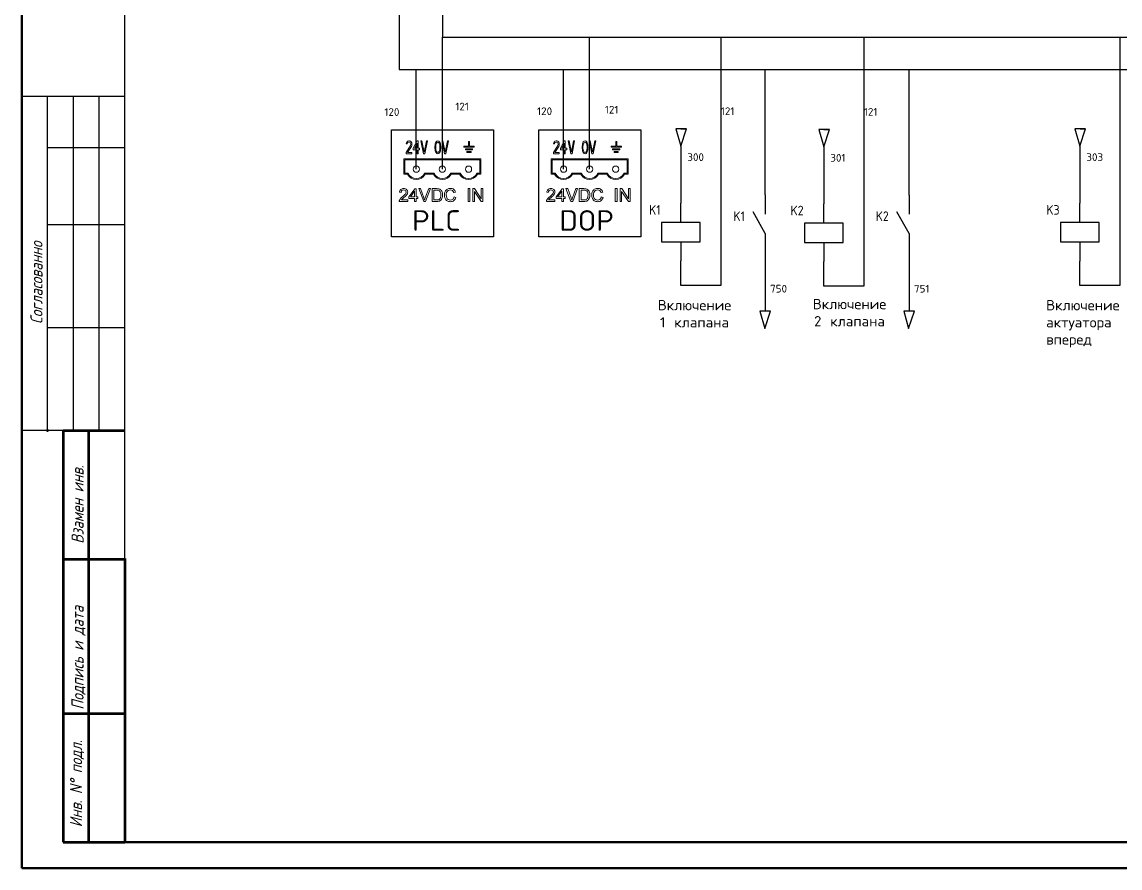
# Model space of a CAD drawing. Header units: millimetres. Extents: x 0 to 1371, y 0 to 812.
# Drawn here: x 483.4 to 697, y 0 to 164.5 of the extents above; entities that cross this region are included whole.
import ezdxf
from ezdxf.enums import TextEntityAlignment as Align

# ---------------------------------------------------------------- set-up
doc = ezdxf.new("R2010")
doc.units = ezdxf.units.MM
doc.linetypes.add('Caddy_Solid', pattern=[0])
for name, color, linetype in [('3_ALL_AXES', 7, 'Continuous'), ('7_ALL_FEATURES', 7, 'Continuous'), ('SYMS', 7, 'Continuous'), ('TAGS', 7, 'Continuous'), ('TITLE', 7, 'Continuous'), ('ПРОВОДА', 7, 'Continuous')]:
    doc.layers.add(name, color=color, linetype=linetype)
doc.layers.add('TOLSTAYA', color=7, linetype='Continuous', lineweight=30)
doc.layers.add('Штамп', color=7, linetype='Continuous', lineweight=20)
doc.styles.add('RUS', font='simplex.shx', dxfattribs={"width": 0.8, "oblique": 15})
doc.styles.add('SIMPLEX', font='simplex')
doc.styles.add('WD', font='txt.shx')
doc.styles.add('WD_IEC', font='ISOCP2.shx', dxfattribs={"width": 0.9, "height": 4})

# ---------------------------------------------------------------- blocks, each defined once
blk = doc.blocks.new('Shtamp_Z')
at = {"color": 16, "linetype": 'Caddy_Solid', "lineweight": 50, "true_color": 0x800000}
for p, q in [((-20, 291.94), (-20, -5.06)), ((-20, -5.06), (400, -5.06))]:
    blk.add_line(p, q, dxfattribs=at)
at = {"linetype": 'Caddy_Solid'}
blk.add_line((0, 0), (0, 287), dxfattribs=at)
blk.add_line((0, 0), (0, 287), dxfattribs=at)
at = {"linetype": 'Caddy_Solid', "lineweight": 50}
blk.add_line((395, 0), (-12, 0), dxfattribs=at)
at = {"layer": 'TOLSTAYA', "color": 5, "lineweight": 25, "ltscale": 10}
for p, q in [((0, 145), (-20, 145)), ((-15, 80), (-15, 145)), ((-10, 80), (-10, 145)), ((-5, 80), (-5, 145)), ((0, 135), (-15, 135)), ((0, 120), (-15, 120)), ((0, 100), (-15, 100)), ((0, 80), (-20, 80))]:
    blk.add_line(p, q, dxfattribs=at)
at = {"layer": 'Штамп', "color": 7, "linetype": 'ByBlock', "lineweight": 53, "ltscale": 3}
for p, q in [((-12, 80), (-12, 0)), ((-12, 80), (0, 80)), ((-12, 80), (0, 80)), ((-7, 0), (-7, 80)), ((-12, 55), (0, 55)), ((0, 55.12), (0, 0)), ((0, 55.12), (0, 0)), ((0, 55.12), (0, 0)), ((-12, 25), (0, 25)), ((-12, 0), (0, 0))]:
    blk.add_line(p, q, dxfattribs=at)
for p in [(-15, 80), (-10, 80), (-5, 80)]:
    blk.add_point(p, dxfattribs=at)
at = {"layer": 'TITLE', "color": 1, "style": 'SIMPLEX', "oblique": 13}
for tag, p, height in [('NЛИСТА', (380.93, 279.8), 2.8), ('ШИФР', (293.29, 53.24), 4), ('РАЗРАБОТАЛ', (230.34, 31.31), 2.24), ('ДАТА', (265.8, 31.15), 2.24), ('ПРОВЕРИЛ', (230.07, 26.04), 2.24), ('СТАДИЯ', (348.09, 23.19), 2.8), ('ЛИСТОВ', (377.21, 23.34), 2.8), ('Т.КОНТР', (230.3, 21.01), 2.24), ('ГИП', (230.3, 11.01), 2.24), ('Н.КОНТР', (230.3, 6.01), 2.24), ('УТВЕРДИЛ', (230.3, 0.89), 2.24)]:
    blk.add_attdef(tag, p, '', height=height, dxfattribs=at)
for tag, height, p in [('СХЕМА', 4, (376.74, 53.27)), ('ОБЪЕКТ1', 2.8, (294.36, 44.75)), ('ОБЪЕКТ2', 2.8, (294.36, 38.56)), ('СООРУЖЕНИЕ', 2.8, (307.84, 27.31)), ('ВИД', 2.8, (307.63, 20.02)), ('НАИМЕНОВАНИЕ_ЛИСТА1', 2.8, (303.56, 8.98)), ('ПРЕДПРИЯТИЕ', 2.8, (369.32, 6.7)), ('НАИМЕНОВАНИЕ_ЛИСТА2', 2.8, (304.04, 2.53))]:
    blk.add_attdef(tag, text='', height=height, dxfattribs=at).set_placement(p, align=Align.CENTER)
blk.add_attdef('ЛИСТ', text='', height=2.8, dxfattribs=at).set_placement((371.57, 23.13), align=Align.RIGHT)
at = {"layer": 'TITLE', "color": 1, "style": 'SIMPLEX'}
blk.add_attdef('CAD#', (-17.78, 7.12), '', height=1.25, rotation=90, dxfattribs=at)
at = {"layer": 'Штамп', "color": 7, "linetype": 'ByBlock', "lineweight": 30, "ltscale": 3, "style": 'RUS', "oblique": 15, "width": 0.8}
for s, p in [('Согласованно', (-16, 100.73)), ('Взамен инв.', (-8, 58)), ('Подпись и дата', (-8, 25.73)), ('Инв. N%%D подл.', (-8.3, 2.87))]:
    blk.add_text(s, height=2.3563, rotation=90, dxfattribs=at).set_placement(p)
blk = doc.blocks.new('VCR1')
for p, q in [((0, 2.5), (0, 7.5)), ((0, -2.5), (0, -7.5))]:
    blk.add_line(p, q)
blk.add_lwpolyline([(-5, 2.5), (-5, -2.5), (5, -2.5), (5, 2.5)], close=True)
at = {"style": 'WD_IEC'}
for tag, p in [('INST', (-5.25, 11.5)), ('LOC', (-5.25, 8)), ('TAG1', (-5.25, 4.5)), ('DESC1', (-5.25, -6.85)), ('DESC2', (-5.25, -10.35)), ('DESC3', (-5.25, -13.85))]:
    blk.add_attdef(tag, text='', height=2.5, dxfattribs=at).set_placement(p, align=Align.RIGHT)
blk.add_attdef('TERM01', text='', height=2, rotation=90, dxfattribs=at).set_placement((-1, 7.5), align=Align.RIGHT)
at = {"style": 'WD_IEC', "flags": 1}
for tag, p, height in [('X2TERM01', (0, 7.5), 0.32), ('X4LINK', (-5, 0), 0.32), ('X1LINK', (5, 0), 0.32), ('ASSYCODE', (1, -4), 1), ('FAMILY', (1, -5.5), 1), ('X8TERM02', (0, -7.5), 0.32), ('CATDESC', (1, -7), 1)]:
    blk.add_attdef(tag, p, '', height=height, dxfattribs=at)
at = {"style": 'WD_IEC', "flags": 9}
for tag, p in [('MFG', (-6, 1)), ('CAT', (-6, -1.5))]:
    blk.add_attdef(tag, text='', height=1.5, dxfattribs=at).set_placement(p, align=Align.RIGHT)
at = {"style": 'WD_IEC'}
blk.add_attdef('TERM02', (-1, -7.5), '', height=2, rotation=90, dxfattribs=at)
at = {"lineweight": 9, "style": 'WD_IEC'}
for tag, p in [('NO', (-5.5, -16.5)), ('NC', (-5.5, -20))]:
    blk.add_attdef(tag, text='', height=2.5, dxfattribs=at).set_placement(p, align=Align.TOP_RIGHT)
for tag, p in [('XREFNO', (-4, -16.5)), ('XREFNC', (-4, -20))]:
    blk.add_attdef(tag, text='', height=2.5, dxfattribs=at).set_placement(p, align=Align.TOP_LEFT)
blk = doc.blocks.new('VCR21')
for p, q in [((0, 7.5), (0, 2.5)), ((0, -2.5), (-3.12, 3.12)), ((0, -2.5), (0, -7.5))]:
    blk.add_line(p, q)
at = {"style": 'WD_IEC'}
for tag, p in [('INST', (-5.25, 6.75)), ('LOC', (-5.25, 3.75)), ('TAG2', (-5.25, 0.75)), ('XREF', (-5.25, -3.75)), ('DESC1', (-5.25, -6.75)), ('DESC2', (-5.25, -9.75)), ('DESC3', (-5.25, -12.75))]:
    blk.add_attdef(tag, text='', height=2.5, dxfattribs=at).set_placement(p, align=Align.RIGHT)
blk.add_attdef('TERM01', text='', height=2, rotation=90, dxfattribs=at).set_placement((-1, 7.5), align=Align.RIGHT)
at = {"style": 'WD_IEC', "flags": 1}
for tag, p, height in [('X2TERM01', (0, 7.5), 0.32), ('X4LINK', (-2.75, 0), 0.32), ('X1LINK', (-0.5, 0), 0.32), ('CONTACT', (4, -3.5), 1), ('FAMILY', (4, -5), 1), ('COMMON', (5.25, -4.75), 1), ('X8TERM02', (0, -7.5), 0.32)]:
    blk.add_attdef(tag, p, '', height=height, dxfattribs=at)
at = {"style": 'WD_IEC'}
blk.add_attdef('TERM02', (-1, -7.5), '', height=2, rotation=90, dxfattribs=at)

msp = doc.modelspace()

# ---------------------------------------------------------------- linework, layer by layer
at = {"color": 1}
for p, q in [((556.78119, 199.43943), (556.78119, 155.3117)), ((556.78119, 155.3117), (878.39541, 155.29508)), ((560.11764, 135.89897), (560.11764, 155.3117)), ((588.75975, 135.89897), (588.75975, 155.3117)), ((627.98097, 130.87588), (627.98223, 155.30802)), ((655.97266, 130.87443), (655.97392, 155.30657))]:
    msp.add_line(p, q, dxfattribs=at)
at = {"color": 5}
for p, q in [((565.19764, 199.43943), (565.19764, 161.55213)), ((565.19764, 161.55213), (886.23039, 161.53552)), ((565.19764, 135.89897), (565.19764, 161.55213)), ((593.83975, 135.89897), (593.83975, 161.55213))]:
    msp.add_line(p, q, dxfattribs=at)
for p, q in [((612.70023, 143.75797), (610.62843, 143.75797)), ((610.62843, 143.75797), (611.58146, 140.39427)), ((611.58146, 140.39427), (612.70023, 143.75797)), ((611.6144, 143.75797), (612.70023, 143.75797)), ((640.518, 143.62766), (638.4462, 143.62766)), ((638.4462, 143.62766), (639.39923, 140.26396)), ((639.39923, 140.26396), (640.518, 143.62766)), ((639.43218, 143.62766), (640.518, 143.62766)), ((690.32414, 143.75115), (688.25234, 143.75115)), ((688.25234, 143.75115), (689.20537, 140.38745)), ((689.20537, 140.38745), (690.32414, 143.75115)), ((689.23832, 143.75115), (690.32414, 143.75115)), ((629.01687, 108.29321), (626.94507, 108.29321)), ((626.94507, 108.29321), (627.89809, 104.92951)), ((627.89809, 104.92951), (629.01687, 108.29321)), ((657.00856, 108.29177), (654.93676, 108.29177)), ((654.93676, 108.29177), (655.88979, 104.92807)), ((655.88979, 104.92807), (657.00856, 108.29177))]:
    msp.add_line(p, q)
for points in [[(555.31772, 143.56065), (575.1492, 143.56065), (575.1492, 122.73036), (555.31772, 122.73036)], [(583.95982, 143.56065), (603.79131, 143.56065), (603.79131, 122.73036), (583.95982, 122.73036)]]:
    msp.add_lwpolyline(points, close=True)
at = {"layer": '3_ALL_AXES', "color": 7, "linetype": 'Continuous', "lineweight": 0}
for p, q in [((557.69764, 134.89897), (558.38559, 134.89897)), ((561.84969, 134.89897), (563.46559, 134.89897)), ((566.92969, 134.89897), (568.54559, 134.89897)), ((572.00969, 134.89897), (572.69764, 134.89897)), ((586.33975, 134.89897), (587.0277, 134.89897)), ((590.4918, 134.89897), (592.1077, 134.89897)), ((595.5718, 134.89897), (597.1877, 134.89897)), ((600.6518, 134.89897), (601.33975, 134.89897))]:
    msp.add_line(p, q, dxfattribs=at)
for centre in [(560.11764, 135.89897), (565.19764, 135.89897), (570.27764, 135.89897), (588.75975, 135.89897), (593.83975, 135.89897), (598.91975, 135.89897)]:
    msp.add_arc(centre, 2, 210, 330, dxfattribs=at)
at = {"layer": '7_ALL_FEATURES', "color": 7, "linetype": 'Continuous', "lineweight": 0}
for p, q in [((558.21014, 141.02663), (558.17889, 140.81387)), ((558.33514, 141.2394), (558.21014, 141.02663)), ((558.46014, 141.34578), (558.33514, 141.2394)), ((558.39764, 140.97344), (558.49139, 141.07982)), ((558.67889, 141.39897), (558.46014, 141.34578)), ((558.49139, 141.07982), (558.64764, 141.13302)), ((558.64764, 141.13302), (558.77264, 141.13302)), ((558.80389, 141.39897), (558.67889, 141.39897)), ((558.77264, 141.13302), (558.92889, 141.07982)), ((558.99139, 141.34578), (558.80389, 141.39897)), ((558.92889, 141.07982), (559.02264, 140.97344)), ((559.11639, 141.2394), (558.99139, 141.34578)), ((559.24139, 141.02663), (559.11639, 141.2394)), ((559.27264, 140.81387), (559.24139, 141.02663)), ((560.27264, 141.39897), (559.52264, 139.9628)), ((560.46014, 141.39897), (560.27264, 141.39897)), ((560.46014, 139.9628), (560.46014, 141.39897)), ((561.21014, 141.39897), (561.02264, 141.39897)), ((561.02264, 141.39897), (561.52264, 138.89897)), ((561.64764, 139.21812), (561.21014, 141.39897)), ((562.08514, 141.39897), (561.64764, 139.21812)), ((561.77264, 138.89897), (562.27264, 141.39897)), ((562.27264, 141.39897), (562.08514, 141.39897)), ((563.87264, 141.02663), (563.81014, 140.81387)), ((563.96639, 141.18621), (563.87264, 141.02663)), ((564.12264, 141.34578), (563.96639, 141.18621)), ((564.06014, 140.97344), (564.15389, 141.07982)), ((564.31014, 141.39897), (564.12264, 141.34578)), ((564.15389, 141.07982), (564.31014, 141.13302)), ((564.49764, 141.34578), (564.31014, 141.39897)), ((564.31014, 141.13302), (564.46639, 141.07982)), ((564.46639, 141.07982), (564.56014, 140.97344)), ((564.65389, 141.18621), (564.49764, 141.34578)), ((564.74764, 141.02663), (564.65389, 141.18621)), ((564.81014, 140.81387), (564.74764, 141.02663)), ((565.31014, 141.39897), (565.12264, 141.39897)), ((565.12264, 141.39897), (565.62264, 138.89897)), ((565.74764, 139.21812), (565.31014, 141.39897)), ((566.18514, 141.39897), (565.74764, 139.21812)), ((565.87264, 138.89897), (566.37264, 141.39897)), ((566.37264, 141.39897), (566.18514, 141.39897)), ((570.27764, 141.24897), (570.27764, 140.34897)), ((570.47764, 141.24897), (570.27764, 141.24897)), ((570.47764, 140.34897), (570.47764, 141.24897)), ((586.85225, 141.02663), (586.821, 140.81387)), ((586.97725, 141.2394), (586.85225, 141.02663)), ((587.10225, 141.34578), (586.97725, 141.2394)), ((587.03975, 140.97344), (587.1335, 141.07982)), ((587.321, 141.39897), (587.10225, 141.34578)), ((587.1335, 141.07982), (587.28975, 141.13302)), ((587.28975, 141.13302), (587.41475, 141.13302)), ((587.446, 141.39897), (587.321, 141.39897)), ((587.41475, 141.13302), (587.571, 141.07982)), ((587.6335, 141.34578), (587.446, 141.39897)), ((587.571, 141.07982), (587.66475, 140.97344)), ((587.7585, 141.2394), (587.6335, 141.34578)), ((587.8835, 141.02663), (587.7585, 141.2394)), ((587.91475, 140.81387), (587.8835, 141.02663)), ((588.91475, 141.39897), (588.16475, 139.9628)), ((589.10225, 141.39897), (588.91475, 141.39897)), ((589.10225, 139.9628), (589.10225, 141.39897)), ((589.85225, 141.39897), (589.66475, 141.39897)), ((589.66475, 141.39897), (590.16475, 138.89897)), ((590.28975, 139.21812), (589.85225, 141.39897)), ((590.72725, 141.39897), (590.28975, 139.21812)), ((590.41475, 138.89897), (590.91475, 141.39897)), ((590.91475, 141.39897), (590.72725, 141.39897)), ((592.51475, 141.02663), (592.45225, 140.81387)), ((592.6085, 141.18621), (592.51475, 141.02663)), ((592.76475, 141.34578), (592.6085, 141.18621)), ((592.70225, 140.97344), (592.796, 141.07982)), ((592.95225, 141.39897), (592.76475, 141.34578)), ((592.796, 141.07982), (592.95225, 141.13302)), ((593.13975, 141.34578), (592.95225, 141.39897)), ((592.95225, 141.13302), (593.1085, 141.07982)), ((593.1085, 141.07982), (593.20225, 140.97344)), ((593.296, 141.18621), (593.13975, 141.34578)), ((593.38975, 141.02663), (593.296, 141.18621)), ((593.45225, 140.81387), (593.38975, 141.02663)), ((593.95225, 141.39897), (593.76475, 141.39897)), ((593.76475, 141.39897), (594.26475, 138.89897)), ((594.38975, 139.21812), (593.95225, 141.39897)), ((594.82725, 141.39897), (594.38975, 139.21812)), ((594.51475, 138.89897), (595.01475, 141.39897)), ((595.01475, 141.39897), (594.82725, 141.39897)), ((598.91975, 141.24897), (598.91975, 140.34897)), ((599.11975, 141.24897), (598.91975, 141.24897)), ((599.11975, 140.34897), (599.11975, 141.24897)), ((559.02264, 140.49472), (558.14764, 139.16493)), ((558.14764, 139.16493), (558.14764, 138.89897)), ((558.14764, 138.89897), (559.27264, 138.89897)), ((558.17889, 140.81387), (558.33514, 140.81387)), ((558.33514, 140.81387), (558.39764, 140.97344)), ((558.39764, 139.16493), (559.17889, 140.33514)), ((559.27264, 139.16493), (558.39764, 139.16493)), ((559.02264, 140.97344), (559.08514, 140.81387)), ((559.08514, 140.70749), (559.02264, 140.49472)), ((559.08514, 140.81387), (559.08514, 140.70749)), ((559.17889, 140.33514), (559.24139, 140.49472)), ((559.24139, 140.49472), (559.27264, 140.70749)), ((559.27264, 140.70749), (559.27264, 140.81387)), ((559.27264, 138.89897), (559.27264, 139.16493)), ((559.52264, 139.9628), (559.52264, 139.64365)), ((559.52264, 139.64365), (560.27264, 139.64365)), ((559.74139, 139.9628), (560.27264, 140.97344)), ((560.27264, 139.9628), (559.74139, 139.9628)), ((560.27264, 140.97344), (560.27264, 139.9628)), ((560.27264, 139.64365), (560.27264, 138.89897)), ((560.27264, 138.89897), (560.46014, 138.89897)), ((560.77264, 139.9628), (560.46014, 139.9628)), ((560.46014, 139.64365), (560.77264, 139.64365)), ((560.46014, 138.89897), (560.46014, 139.64365)), ((560.77264, 139.64365), (560.77264, 139.9628)), ((561.52264, 138.89897), (561.77264, 138.89897)), ((563.77889, 140.65429), (563.74764, 140.38834)), ((563.74764, 140.38834), (563.74764, 139.90961)), ((563.74764, 139.90961), (563.77889, 139.64365)), ((563.81014, 140.81387), (563.77889, 140.65429)), ((563.77889, 139.64365), (563.81014, 139.48408)), ((563.81014, 139.48408), (563.87264, 139.27131)), ((563.87264, 139.27131), (563.96639, 139.11174)), ((563.90389, 140.33514), (563.93514, 140.65429)), ((563.90389, 139.9628), (563.90389, 140.33514)), ((563.93514, 139.64365), (563.90389, 139.9628)), ((563.93514, 140.65429), (564.06014, 140.97344)), ((564.06014, 139.32451), (563.93514, 139.64365)), ((563.96639, 139.11174), (564.12264, 138.95216)), ((564.15389, 139.21812), (564.06014, 139.32451)), ((564.12264, 138.95216), (564.31014, 138.89897)), ((564.31014, 139.16493), (564.15389, 139.21812)), ((564.46639, 139.21812), (564.31014, 139.16493)), ((564.31014, 138.89897), (564.49764, 138.95216)), ((564.56014, 139.32451), (564.46639, 139.21812)), ((564.49764, 138.95216), (564.65389, 139.11174)), ((564.56014, 140.97344), (564.68514, 140.65429)), ((564.68514, 139.64365), (564.56014, 139.32451)), ((564.65389, 139.11174), (564.74764, 139.27131)), ((564.68514, 140.65429), (564.71639, 140.33514)), ((564.71639, 139.9628), (564.68514, 139.64365)), ((564.71639, 140.33514), (564.71639, 139.9628)), ((564.74764, 139.27131), (564.81014, 139.48408)), ((564.84139, 140.65429), (564.81014, 140.81387)), ((564.81014, 139.48408), (564.84139, 139.64365)), ((564.87264, 140.38834), (564.84139, 140.65429)), ((564.84139, 139.64365), (564.87264, 139.90961)), ((564.87264, 139.90961), (564.87264, 140.38834)), ((565.62264, 138.89897), (565.87264, 138.89897)), ((570.27764, 140.34897), (569.37764, 140.34897)), ((569.37764, 140.34897), (569.37764, 140.14897)), ((569.37764, 140.14897), (571.37764, 140.14897)), ((569.67764, 139.84897), (569.67764, 139.64897)), ((571.07764, 139.84897), (569.67764, 139.84897)), ((569.67764, 139.64897), (571.07764, 139.64897)), ((569.97764, 139.34897), (569.97764, 139.14897)), ((570.77764, 139.34897), (569.97764, 139.34897)), ((569.97764, 139.14897), (570.77764, 139.14897)), ((571.37764, 140.34897), (570.47764, 140.34897)), ((570.77764, 139.14897), (570.77764, 139.34897)), ((571.07764, 139.64897), (571.07764, 139.84897)), ((571.37764, 140.14897), (571.37764, 140.34897)), ((587.66475, 140.49472), (586.78975, 139.16493)), ((586.78975, 139.16493), (586.78975, 138.89897)), ((586.78975, 138.89897), (587.91475, 138.89897)), ((586.821, 140.81387), (586.97725, 140.81387)), ((586.97725, 140.81387), (587.03975, 140.97344)), ((587.03975, 139.16493), (587.821, 140.33514)), ((587.91475, 139.16493), (587.03975, 139.16493)), ((587.66475, 140.97344), (587.72725, 140.81387)), ((587.72725, 140.70749), (587.66475, 140.49472)), ((587.72725, 140.81387), (587.72725, 140.70749)), ((587.821, 140.33514), (587.8835, 140.49472)), ((587.8835, 140.49472), (587.91475, 140.70749)), ((587.91475, 140.70749), (587.91475, 140.81387)), ((587.91475, 138.89897), (587.91475, 139.16493)), ((588.16475, 139.9628), (588.16475, 139.64365)), ((588.16475, 139.64365), (588.91475, 139.64365)), ((588.3835, 139.9628), (588.91475, 140.97344)), ((588.91475, 139.9628), (588.3835, 139.9628)), ((588.91475, 140.97344), (588.91475, 139.9628)), ((588.91475, 139.64365), (588.91475, 138.89897)), ((588.91475, 138.89897), (589.10225, 138.89897)), ((589.41475, 139.9628), (589.10225, 139.9628)), ((589.10225, 139.64365), (589.41475, 139.64365)), ((589.10225, 138.89897), (589.10225, 139.64365)), ((589.41475, 139.64365), (589.41475, 139.9628)), ((590.16475, 138.89897), (590.41475, 138.89897)), ((592.421, 140.65429), (592.38975, 140.38834)), ((592.38975, 140.38834), (592.38975, 139.90961)), ((592.38975, 139.90961), (592.421, 139.64365)), ((592.45225, 140.81387), (592.421, 140.65429)), ((592.421, 139.64365), (592.45225, 139.48408)), ((592.45225, 139.48408), (592.51475, 139.27131)), ((592.51475, 139.27131), (592.6085, 139.11174)), ((592.546, 140.33514), (592.57725, 140.65429)), ((592.546, 139.9628), (592.546, 140.33514)), ((592.57725, 139.64365), (592.546, 139.9628)), ((592.57725, 140.65429), (592.70225, 140.97344)), ((592.70225, 139.32451), (592.57725, 139.64365)), ((592.6085, 139.11174), (592.76475, 138.95216)), ((592.796, 139.21812), (592.70225, 139.32451)), ((592.76475, 138.95216), (592.95225, 138.89897)), ((592.95225, 139.16493), (592.796, 139.21812)), ((593.1085, 139.21812), (592.95225, 139.16493)), ((592.95225, 138.89897), (593.13975, 138.95216)), ((593.20225, 139.32451), (593.1085, 139.21812)), ((593.13975, 138.95216), (593.296, 139.11174)), ((593.20225, 140.97344), (593.32725, 140.65429)), ((593.32725, 139.64365), (593.20225, 139.32451)), ((593.296, 139.11174), (593.38975, 139.27131)), ((593.32725, 140.65429), (593.3585, 140.33514)), ((593.3585, 139.9628), (593.32725, 139.64365)), ((593.3585, 140.33514), (593.3585, 139.9628)), ((593.38975, 139.27131), (593.45225, 139.48408)), ((593.4835, 140.65429), (593.45225, 140.81387)), ((593.45225, 139.48408), (593.4835, 139.64365)), ((593.51475, 140.38834), (593.4835, 140.65429)), ((593.4835, 139.64365), (593.51475, 139.90961)), ((593.51475, 139.90961), (593.51475, 140.38834)), ((594.26475, 138.89897), (594.51475, 138.89897)), ((598.91975, 140.34897), (598.01975, 140.34897)), ((598.01975, 140.34897), (598.01975, 140.14897)), ((598.01975, 140.14897), (600.01975, 140.14897)), ((598.31975, 139.84897), (598.31975, 139.64897)), ((599.71975, 139.84897), (598.31975, 139.84897)), ((598.31975, 139.64897), (599.71975, 139.64897)), ((598.61975, 139.34897), (598.61975, 139.14897)), ((599.41975, 139.34897), (598.61975, 139.34897)), ((598.61975, 139.14897), (599.41975, 139.14897)), ((600.01975, 140.34897), (599.11975, 140.34897)), ((599.41975, 139.14897), (599.41975, 139.34897)), ((599.71975, 139.64897), (599.71975, 139.84897)), ((600.01975, 140.14897), (600.01975, 140.34897)), ((572.69764, 137.89897), (557.69764, 137.89897)), ((557.69764, 137.89897), (557.69764, 134.89897)), ((572.49764, 137.69897), (557.89764, 137.69897)), ((557.89764, 137.69897), (557.89764, 135.09897)), ((572.49764, 135.09897), (572.49764, 137.69897)), ((572.69764, 134.89897), (572.69764, 137.89897)), ((601.33975, 137.89897), (586.33975, 137.89897)), ((586.33975, 137.89897), (586.33975, 134.89897)), ((601.13975, 137.69897), (586.53975, 137.69897)), ((586.53975, 137.69897), (586.53975, 135.09897)), ((601.13975, 135.09897), (601.13975, 137.69897)), ((601.33975, 134.89897), (601.33975, 137.89897)), ((557.89764, 135.09897), (558.50519, 135.09897)), ((561.73009, 135.09897), (563.58519, 135.09897)), ((566.81009, 135.09897), (568.66519, 135.09897)), ((571.89009, 135.09897), (572.49764, 135.09897)), ((586.53975, 135.09897), (587.1473, 135.09897)), ((590.3722, 135.09897), (592.2273, 135.09897)), ((595.4522, 135.09897), (597.3073, 135.09897)), ((600.5322, 135.09897), (601.13975, 135.09897)), ((556.85564, 131.40025), (557.16233, 131.36308)), ((559.8482, 132.10657), (558.6772, 130.48947)), ((558.6772, 130.48947), (558.6772, 130.21066)), ((558.97459, 130.48947), (559.78314, 131.60471)), ((559.78314, 130.48947), (558.97459, 130.48947)), ((559.78314, 131.60471), (559.78314, 130.48947)), ((560.08983, 132.10657), (559.8482, 132.10657)), ((560.08983, 130.48947), (560.08983, 132.10657)), ((560.42441, 130.48947), (560.08983, 130.48947)), ((560.42441, 130.21066), (560.42441, 130.48947)), ((560.95415, 132.11587), (560.59169, 132.11587)), ((560.59169, 132.11587), (561.55824, 129.61587)), ((561.59541, 130.2943), (560.95415, 132.11587)), ((562.53407, 132.11587), (561.85564, 130.2943)), ((561.9021, 129.61587), (562.86865, 132.11587)), ((562.86865, 132.11587), (562.53407, 132.11587)), ((564.03965, 132.11587), (563.18463, 132.11587)), ((563.18463, 132.11587), (563.18463, 129.61587)), ((563.5192, 131.81847), (564.03036, 131.81847)), ((563.5192, 129.91326), (563.5192, 131.81847)), ((567.43185, 131.34449), (567.75712, 131.41884)), ((567.80359, 130.41512), (567.45972, 130.49877)), ((570.19207, 132.11587), (570.19207, 129.61587)), ((570.52664, 132.11587), (570.19207, 132.11587)), ((570.52664, 129.61587), (570.52664, 132.11587)), ((571.11214, 132.11587), (571.11214, 129.61587)), ((571.44672, 132.11587), (571.11214, 132.11587)), ((571.42812, 129.61587), (571.42812, 131.57683)), ((571.42812, 131.57683), (572.73853, 129.61587)), ((572.76642, 130.14561), (571.44672, 132.11587)), ((572.76642, 132.11587), (572.76642, 130.14561)), ((573.0824, 132.11587), (572.76642, 132.11587)), ((573.0824, 129.61587), (573.0824, 132.11587)), ((585.49774, 131.40025), (585.80443, 131.36308)), ((588.49031, 132.10657), (587.3193, 130.48947)), ((587.3193, 130.48947), (587.3193, 130.21066)), ((587.6167, 130.48947), (588.42525, 131.60471)), ((588.42525, 130.48947), (587.6167, 130.48947)), ((588.42525, 131.60471), (588.42525, 130.48947)), ((588.73194, 132.10657), (588.49031, 132.10657)), ((588.73194, 130.48947), (588.73194, 132.10657)), ((589.06651, 130.48947), (588.73194, 130.48947)), ((589.06651, 130.21066), (589.06651, 130.48947)), ((589.59625, 132.11587), (589.2338, 132.11587)), ((589.2338, 132.11587), (590.20034, 129.61587)), ((590.23752, 130.2943), (589.59625, 132.11587)), ((591.17618, 132.11587), (590.49774, 130.2943)), ((590.54421, 129.61587), (591.51075, 132.11587)), ((591.51075, 132.11587), (591.17618, 132.11587)), ((592.68176, 132.11587), (591.82674, 132.11587)), ((591.82674, 132.11587), (591.82674, 129.61587)), ((592.16131, 131.81847), (592.67246, 131.81847)), ((592.16131, 129.91326), (592.16131, 131.81847)), ((596.07395, 131.34449), (596.39923, 131.41884)), ((596.44569, 130.41512), (596.10183, 130.49877)), ((598.83418, 132.11587), (598.83418, 129.61587)), ((599.16875, 132.11587), (598.83418, 132.11587)), ((599.16875, 129.61587), (599.16875, 132.11587)), ((599.75425, 132.11587), (599.75425, 129.61587)), ((600.08882, 132.11587), (599.75425, 132.11587)), ((600.07023, 129.61587), (600.07023, 131.57683)), ((600.07023, 131.57683), (601.38064, 129.61587)), ((601.40852, 130.14561), (600.08882, 132.11587)), ((601.40852, 132.11587), (601.40852, 130.14561)), ((601.72451, 132.11587), (601.40852, 132.11587)), ((601.72451, 129.61587), (601.72451, 132.11587)), ((556.79987, 129.61587), (558.45415, 129.61587)), ((558.45415, 129.91326), (557.21809, 129.91326)), ((558.45415, 129.61587), (558.45415, 129.91326)), ((558.6772, 130.21066), (559.78314, 130.21066)), ((559.78314, 130.21066), (559.78314, 129.61587)), ((559.78314, 129.61587), (560.08983, 129.61587)), ((560.08983, 130.21066), (560.42441, 130.21066)), ((560.08983, 129.61587), (560.08983, 130.21066)), ((561.55824, 129.61587), (561.9021, 129.61587)), ((563.18463, 129.61587), (564.07682, 129.61587)), ((564.03965, 129.91326), (563.5192, 129.91326)), ((570.19207, 129.61587), (570.52664, 129.61587)), ((571.11214, 129.61587), (571.42812, 129.61587)), ((572.73853, 129.61587), (573.0824, 129.61587)), ((585.44198, 129.61587), (587.09625, 129.61587)), ((587.09625, 129.91326), (585.8602, 129.91326)), ((587.09625, 129.61587), (587.09625, 129.91326)), ((587.3193, 130.21066), (588.42525, 130.21066)), ((588.42525, 130.21066), (588.42525, 129.61587)), ((588.42525, 129.61587), (588.73194, 129.61587)), ((588.73194, 130.21066), (589.06651, 130.21066)), ((588.73194, 129.61587), (588.73194, 130.21066)), ((590.20034, 129.61587), (590.54421, 129.61587)), ((591.82674, 129.61587), (592.71893, 129.61587)), ((592.68176, 129.91326), (592.16131, 129.91326)), ((598.83418, 129.61587), (599.16875, 129.61587)), ((599.75425, 129.61587), (600.07023, 129.61587)), ((601.38064, 129.61587), (601.72451, 129.61587))]:
    msp.add_line(p, q, dxfattribs=at)
for centre in [(560.11764, 135.89897), (565.19764, 135.89897), (570.27764, 135.89897), (588.75975, 135.89897), (593.83975, 135.89897), (598.91975, 135.89897)]:
    msp.add_circle(centre, 0.6, dxfattribs=at)
for centre, radius, start, end in [((560.11764, 135.89897), 1.8, 206.3878, 333.6122), ((565.19764, 135.89897), 1.8, 206.3878, 333.6122), ((570.27764, 135.89897), 1.8, 206.3878, 333.6122), ((588.75975, 135.89897), 1.8, 206.3878, 333.6122), ((593.83975, 135.89897), 1.8, 206.3878, 333.6122), ((598.91975, 135.89897), 1.8, 206.3878, 333.6122), ((555.07087, 127.99314), 6.91846, 15.8730267, 19.4273983), ((583.71297, 127.99314), 6.91846, 15.8730267, 19.4273983)]:
    msp.add_arc(centre, radius, start, end, dxfattribs=at)
for points in [[(557.0996, 131.93674), (556.95787, 131.80917), (556.87422, 131.63259), (556.85564, 131.40025)], [(557.43409, 130.53322), (557.25526, 130.38724), (557.12515, 130.26642), (557.02993, 130.15693)], [(557.66418, 132.12516), (557.43184, 132.12516), (557.23667, 132.0601), (557.0996, 131.93674)], [(557.16233, 131.36308), (557.16233, 131.52107), (557.20879, 131.64189), (557.29485, 131.73247)], [(557.29485, 131.73247), (557.38537, 131.82776), (557.50619, 131.87423), (557.66418, 131.87423)], [(557.3482, 130.07126), (557.40396, 130.12702), (557.52478, 130.23854), (557.70721, 130.39128)], [(557.99246, 131.06348), (557.89653, 130.93557), (557.71065, 130.75899), (557.43409, 130.53322)], [(558.24039, 131.9207), (558.10099, 132.05081), (557.90582, 132.12516), (557.66418, 132.12516)], [(557.66418, 131.87423), (557.80359, 131.87423), (557.91511, 131.82776), (558.00805, 131.74412)], [(557.70721, 130.39128), (557.92441, 130.57311), (558.0824, 130.72181), (558.18441, 130.83354)], [(558.14746, 131.43743), (558.14746, 131.31661), (558.09169, 131.19579), (557.99246, 131.06348)], [(558.00805, 131.74412), (558.10099, 131.66048), (558.14746, 131.55825), (558.14746, 131.43743)], [(558.18441, 130.83354), (558.27757, 130.93557), (558.34262, 131.0378), (558.38909, 131.13074)], [(558.45415, 131.42813), (558.45415, 131.6233), (558.3798, 131.79059), (558.24039, 131.9207)], [(558.38909, 131.13074), (558.42627, 131.23297), (558.45415, 131.3259), (558.45415, 131.42813)], [(564.03036, 131.81847), (564.22552, 131.81847), (564.36493, 131.79988), (564.45814, 131.76341)], [(564.47547, 132.07391), (564.37422, 132.09728), (564.22552, 132.11587), (564.03965, 132.11587)], [(564.45814, 131.76341), (564.57868, 131.71624), (564.68091, 131.6233), (564.76456, 131.4839)], [(564.84285, 131.89694), (564.74597, 131.98575), (564.61586, 132.04152), (564.47547, 132.07391)], [(564.82409, 130.39838), (564.78314, 130.26642), (564.71809, 130.16419), (564.64179, 130.08244)], [(564.76456, 131.4839), (564.8482, 131.34449), (564.89467, 131.14003), (564.89467, 130.87981)], [(564.89467, 130.87981), (564.89467, 130.69393), (564.86679, 130.53594), (564.82409, 130.39838)], [(565.13785, 131.46588), (565.07125, 131.64189), (564.96902, 131.78129), (564.84285, 131.89694)], [(564.99984, 130.00392), (565.07125, 130.09914), (565.12701, 130.21995), (565.16848, 130.36738)], [(565.23853, 130.87051), (565.23853, 131.09356), (565.20136, 131.29802), (565.13785, 131.46588)], [(565.16848, 130.36738), (565.21065, 130.51735), (565.23853, 130.68464), (565.23853, 130.87051)], [(565.74413, 131.56572), (565.64746, 131.37237), (565.60099, 131.14932), (565.60099, 130.8891)], [(565.60099, 130.8891), (565.60099, 130.64746), (565.63816, 130.42441), (565.72881, 130.20971)], [(566.1679, 132.00434), (565.98203, 131.90211), (565.84262, 131.76271), (565.74413, 131.56572)], [(565.94485, 130.8891), (565.94485, 131.04709), (565.96344, 131.20508), (566.01641, 131.36398)], [(566.03094, 130.34171), (565.97273, 130.48947), (565.94485, 130.67535), (565.94485, 130.8891)], [(566.01641, 131.36398), (566.06567, 131.51177), (566.15861, 131.63259), (566.28872, 131.72553)], [(566.3166, 129.98761), (566.18649, 130.06196), (566.09355, 130.18278), (566.03094, 130.34171)], [(566.77199, 132.16233), (566.54894, 132.16233), (566.35377, 132.10657), (566.1679, 132.00434)], [(566.28872, 131.72553), (566.41883, 131.81847), (566.57683, 131.86494), (566.76269, 131.86494)], [(566.76269, 131.86494), (566.92998, 131.86494), (567.06939, 131.81847), (567.18149, 131.73561)], [(567.39638, 131.96939), (567.22739, 132.09728), (567.02292, 132.16233), (566.77199, 132.16233)], [(567.18149, 131.73561), (567.28314, 131.66048), (567.36679, 131.52107), (567.43185, 131.34449)], [(567.45972, 130.49877), (567.41325, 130.2943), (567.32032, 130.13631), (567.19535, 130.02986)], [(567.75712, 131.41884), (567.68277, 131.65118), (567.57125, 131.83705), (567.39638, 131.96939)], [(567.42654, 129.78728), (567.60842, 129.93185), (567.72924, 130.14561), (567.80359, 130.41512)], [(585.74171, 131.93674), (585.59997, 131.80917), (585.51633, 131.63259), (585.49774, 131.40025)], [(586.0762, 130.53322), (585.89737, 130.38724), (585.76726, 130.26642), (585.67204, 130.15693)], [(586.30629, 132.12516), (586.07395, 132.12516), (585.87878, 132.0601), (585.74171, 131.93674)], [(585.80443, 131.36308), (585.80443, 131.52107), (585.8509, 131.64189), (585.93696, 131.73247)], [(585.93696, 131.73247), (586.02748, 131.82776), (586.1483, 131.87423), (586.30629, 131.87423)], [(585.99031, 130.07126), (586.04607, 130.12702), (586.16689, 130.23854), (586.34932, 130.39128)], [(586.63457, 131.06348), (586.53863, 130.93557), (586.35276, 130.75899), (586.0762, 130.53322)], [(586.8825, 131.9207), (586.7431, 132.05081), (586.54793, 132.12516), (586.30629, 132.12516)], [(586.30629, 131.87423), (586.4457, 131.87423), (586.55722, 131.82776), (586.65016, 131.74412)], [(586.34932, 130.39128), (586.56651, 130.57311), (586.72451, 130.72181), (586.82652, 130.83354)], [(586.78956, 131.43743), (586.78956, 131.31661), (586.7338, 131.19579), (586.63457, 131.06348)], [(586.65016, 131.74412), (586.7431, 131.66048), (586.78956, 131.55825), (586.78956, 131.43743)], [(586.82652, 130.83354), (586.91967, 130.93557), (586.98473, 131.0378), (587.0312, 131.13074)], [(587.09625, 131.42813), (587.09625, 131.6233), (587.0219, 131.79059), (586.8825, 131.9207)], [(587.0312, 131.13074), (587.06838, 131.23297), (587.09625, 131.3259), (587.09625, 131.42813)], [(592.67246, 131.81847), (592.86763, 131.81847), (593.00703, 131.79988), (593.10024, 131.76341)], [(593.11757, 132.07391), (593.01633, 132.09728), (592.86763, 132.11587), (592.68176, 132.11587)], [(593.10024, 131.76341), (593.22079, 131.71624), (593.32302, 131.6233), (593.40666, 131.4839)], [(593.48496, 131.89694), (593.38808, 131.98575), (593.25797, 132.04152), (593.11757, 132.07391)], [(593.4662, 130.39838), (593.42525, 130.26642), (593.3602, 130.16419), (593.28389, 130.08244)], [(593.40666, 131.4839), (593.49031, 131.34449), (593.53677, 131.14003), (593.53677, 130.87981)], [(593.53677, 130.87981), (593.53677, 130.69393), (593.50889, 130.53594), (593.4662, 130.39838)], [(593.77995, 131.46588), (593.71336, 131.64189), (593.61112, 131.78129), (593.48496, 131.89694)], [(593.64195, 130.00392), (593.71336, 130.09914), (593.76912, 130.21995), (593.81058, 130.36738)], [(593.88064, 130.87051), (593.88064, 131.09356), (593.84347, 131.29802), (593.77995, 131.46588)], [(593.81058, 130.36738), (593.85276, 130.51735), (593.88064, 130.68464), (593.88064, 130.87051)], [(594.38624, 131.56572), (594.28957, 131.37237), (594.2431, 131.14932), (594.2431, 130.8891)], [(594.2431, 130.8891), (594.2431, 130.64746), (594.28027, 130.42441), (594.37092, 130.20971)], [(594.81001, 132.00434), (594.62414, 131.90211), (594.48473, 131.76271), (594.38624, 131.56572)], [(594.58696, 130.8891), (594.58696, 131.04709), (594.60555, 131.20508), (594.65851, 131.36398)], [(594.67305, 130.34171), (594.61484, 130.48947), (594.58696, 130.67535), (594.58696, 130.8891)], [(594.65851, 131.36398), (594.70778, 131.51177), (594.80071, 131.63259), (594.93082, 131.72553)], [(594.95871, 129.98761), (594.8286, 130.06196), (594.73566, 130.18278), (594.67305, 130.34171)], [(595.4141, 132.16233), (595.19105, 132.16233), (594.99588, 132.10657), (594.81001, 132.00434)], [(594.93082, 131.72553), (595.06094, 131.81847), (595.21893, 131.86494), (595.4048, 131.86494)], [(595.4048, 131.86494), (595.57209, 131.86494), (595.71149, 131.81847), (595.8236, 131.73561)], [(596.03848, 131.96939), (595.86949, 132.09728), (595.66502, 132.16233), (595.4141, 132.16233)], [(595.8236, 131.73561), (595.92525, 131.66048), (596.0089, 131.52107), (596.07395, 131.34449)], [(596.10183, 130.49877), (596.05536, 130.2943), (595.96243, 130.13631), (595.83746, 130.02986)], [(596.39923, 131.41884), (596.32488, 131.65118), (596.21336, 131.83705), (596.03848, 131.96939)], [(596.06864, 129.78728), (596.25053, 129.93185), (596.37135, 130.14561), (596.44569, 130.41512)], [(556.83152, 129.81913), (556.80916, 129.75527), (556.79058, 129.68092), (556.79987, 129.61587)], [(557.02993, 130.15693), (556.93928, 130.05267), (556.87422, 129.94115), (556.83152, 129.81913)], [(557.21809, 129.91326), (557.24597, 129.95973), (557.29244, 130.01549), (557.3482, 130.07126)], [(561.85564, 130.2943), (561.80916, 130.1549), (561.7627, 130.02479), (561.72552, 129.88538)], [(564.41934, 129.95461), (564.32775, 129.92256), (564.20693, 129.91326), (564.03965, 129.91326)], [(564.07682, 129.61587), (564.22552, 129.61587), (564.35564, 129.62516), (564.47619, 129.65409)], [(564.64179, 130.08244), (564.58798, 130.02479), (564.51363, 129.98761), (564.41934, 129.95461)], [(564.47619, 129.65409), (564.58798, 129.68092), (564.69021, 129.72739), (564.77385, 129.78315)], [(564.77385, 129.78315), (564.85749, 129.83892), (564.93184, 129.91326), (564.99984, 130.00392)], [(565.72881, 130.20971), (565.81474, 130.0062), (565.94485, 129.84821), (566.11214, 129.73668)], [(566.11214, 129.73668), (566.27943, 129.62516), (566.50248, 129.57869), (566.77199, 129.57869)], [(566.73482, 129.87609), (566.58612, 129.87609), (566.44672, 129.91326), (566.3166, 129.98761)], [(567.19535, 130.02986), (567.06939, 129.92256), (566.92069, 129.87609), (566.73482, 129.87609)], [(566.77199, 129.57869), (567.02292, 129.57869), (567.24597, 129.64375), (567.42654, 129.78728)], [(585.47362, 129.81913), (585.45127, 129.75527), (585.43269, 129.68092), (585.44198, 129.61587)], [(585.67204, 130.15693), (585.58138, 130.05267), (585.51633, 129.94115), (585.47362, 129.81913)], [(585.8602, 129.91326), (585.88808, 129.95973), (585.93454, 130.01549), (585.99031, 130.07126)], [(590.49774, 130.2943), (590.45127, 130.1549), (590.4048, 130.02479), (590.36763, 129.88538)], [(593.06144, 129.95461), (592.96986, 129.92256), (592.84904, 129.91326), (592.68176, 129.91326)], [(592.71893, 129.61587), (592.86763, 129.61587), (592.99774, 129.62516), (593.1183, 129.65409)], [(593.28389, 130.08244), (593.23008, 130.02479), (593.15574, 129.98761), (593.06144, 129.95461)], [(593.1183, 129.65409), (593.23008, 129.68092), (593.33231, 129.72739), (593.41596, 129.78315)], [(593.41596, 129.78315), (593.4996, 129.83892), (593.57395, 129.91326), (593.64195, 130.00392)], [(594.37092, 130.20971), (594.45685, 130.0062), (594.58696, 129.84821), (594.75425, 129.73668)], [(594.75425, 129.73668), (594.92153, 129.62516), (595.14459, 129.57869), (595.4141, 129.57869)], [(595.37692, 129.87609), (595.22823, 129.87609), (595.08882, 129.91326), (594.95871, 129.98761)], [(595.83746, 130.02986), (595.71149, 129.92256), (595.5628, 129.87609), (595.37692, 129.87609)], [(595.4141, 129.57869), (595.66502, 129.57869), (595.88808, 129.64375), (596.06864, 129.78728)]]:
    msp.add_open_spline(points, degree=3, dxfattribs=at)
at = {"layer": 'ПРОВОДА', "color": 5}
for p, q in [((619.37622, 161.55213), (619.37248, 113.28196)), ((647.19025, 161.54789), (647.19025, 113.15164)), ((697.00013, 161.54531), (696.99639, 113.27514)), ((611.58146, 113.28196), (611.58146, 118.04446)), ((639.39923, 113.15164), (639.39923, 117.91414)), ((689.20537, 113.27514), (689.20537, 118.03764)), ((619.37248, 113.28196), (611.58146, 113.28196)), ((696.99639, 113.27514), (689.20537, 113.27514)), ((647.19025, 113.15164), (639.39923, 113.15164))]:
    msp.add_line(p, q, dxfattribs=at)
at = {"layer": 'ПРОВОДА', "color": 1}
for p, q in [((611.58146, 140.39427), (611.58146, 129.29446)), ((639.39923, 140.26396), (639.39923, 129.16414)), ((689.20537, 140.38745), (689.20537, 129.28764)), ((627.98097, 119.62588), (627.98097, 108.29321)), ((655.97266, 119.62443), (655.97266, 108.29177))]:
    msp.add_line(p, q, dxfattribs=at)

# ---------------------------------------------------------------- block references
msp.add_blockref('Shtamp_Z', (503.40429, 5.06118))
at = {"layer": 'SYMS', "color": 1}
ref = msp.add_blockref('VCR21', (627.98097, 125.25088), dxfattribs=dict(at, xscale=0.75, yscale=0.75, zscale=0.75))
ref.add_attrib('TAG2', 'K1', dxfattribs={"layer": 'TAGS', "height": 1.875, "style": 'WD_IEC'}).set_placement((624.04347, 125.81338), align=Align.RIGHT)
ref = msp.add_blockref('VCR21', (655.97266, 125.24943), dxfattribs=dict(at, xscale=0.75, yscale=0.75, zscale=0.75))
ref.add_attrib('TAG2', 'K2', dxfattribs={"layer": 'TAGS', "height": 1.875, "style": 'WD_IEC'}).set_placement((652.03516, 125.81193), align=Align.RIGHT)
at = {"layer": 'SYMS'}
ref = msp.add_blockref('VCR1', (611.58146, 123.66946), dxfattribs=dict(at, xscale=0.75, yscale=0.75, zscale=0.75))
ref.add_attrib('TAG1', 'K1', dxfattribs={"layer": 'TAGS', "height": 1.875, "style": 'WD_IEC'}).set_placement((607.64396, 127.04446), align=Align.RIGHT)
ref = msp.add_blockref('VCR1', (639.39923, 123.53914), dxfattribs=dict(at, xscale=0.75, yscale=0.75, zscale=0.75))
ref.add_attrib('TAG1', 'K2', dxfattribs={"layer": 'TAGS', "height": 1.875, "style": 'WD_IEC'}).set_placement((635.46173, 126.91414), align=Align.RIGHT)
ref = msp.add_blockref('VCR1', (689.20537, 123.66264), dxfattribs=dict(at, xscale=0.75, yscale=0.75, zscale=0.75))
ref.add_attrib('TAG1', 'K3', dxfattribs={"layer": 'TAGS', "height": 1.875, "style": 'WD_IEC'}).set_placement((685.26787, 127.03764), align=Align.RIGHT)

# ---------------------------------------------------------------- texts
at = {"color": 0, "char_height": 1.5, "attachment_point": 1, "style": 'WD'}
for s, insert in [('120', (553.91598, 147.76055)), ('121', (567.70756, 148.82048)), ('120', (583.62093, 147.91197)), ('121', (596.80629, 148.21481))]:
    msp.add_mtext_dynamic_manual_height_columns(s, width=15, gutter_width=20, heights=[0], dxfattribs=dict(at, insert=insert))
at = {"color": 5, "char_height": 1.5, "attachment_point": 1, "style": 'WD'}
for insert in [(619.37248, 147.91743), (647.19025, 147.78712)]:
    msp.add_mtext_dynamic_manual_height_columns('121', width=15, gutter_width=20, heights=[0], dxfattribs=dict(at, insert=insert))
at = {"attachment_point": 1, "style": 'WD'}
for s, width, heights, insert, char_height in [('300', 15, [0], (612.84022, 138.98745), 1.5), ('301', 15, [0], (640.658, 138.85713), 1.5), ('303', 15, [0], (690.46414, 138.98062), 1.5), ('PLC', 9.8734462, [2.43948], (559.31471, 127.92203), 4), ('DOP', 9.8734462, [0], (587.95681, 127.92203), 4), ('\\pxqc;Включение 1 клапана', 18.441632, [0], (605.02534, 110.45675), 2), ('\\pxqc;Включение 2 клапана', 18.441632, [0], (635.17965, 110.66558), 2), ('Включение актуатора вперед ', 18.441632, [0], (682.64926, 110.44992), 2)]:
    msp.add_mtext_dynamic_manual_height_columns(s, width=width, gutter_width=20, heights=heights, dxfattribs=dict(at, insert=insert, char_height=char_height))
at = {"layer": 'ПРОВОДА', "char_height": 1.5, "attachment_point": 1, "style": 'WD'}
for s, insert in [('750', (628.94269, 113.4069)), ('751', (656.93438, 113.40545))]:
    msp.add_mtext_dynamic_manual_height_columns(s, width=5.2364999, gutter_width=20, heights=[0], dxfattribs=dict(at, insert=insert))

doc.saveas('drawing.dxf')
